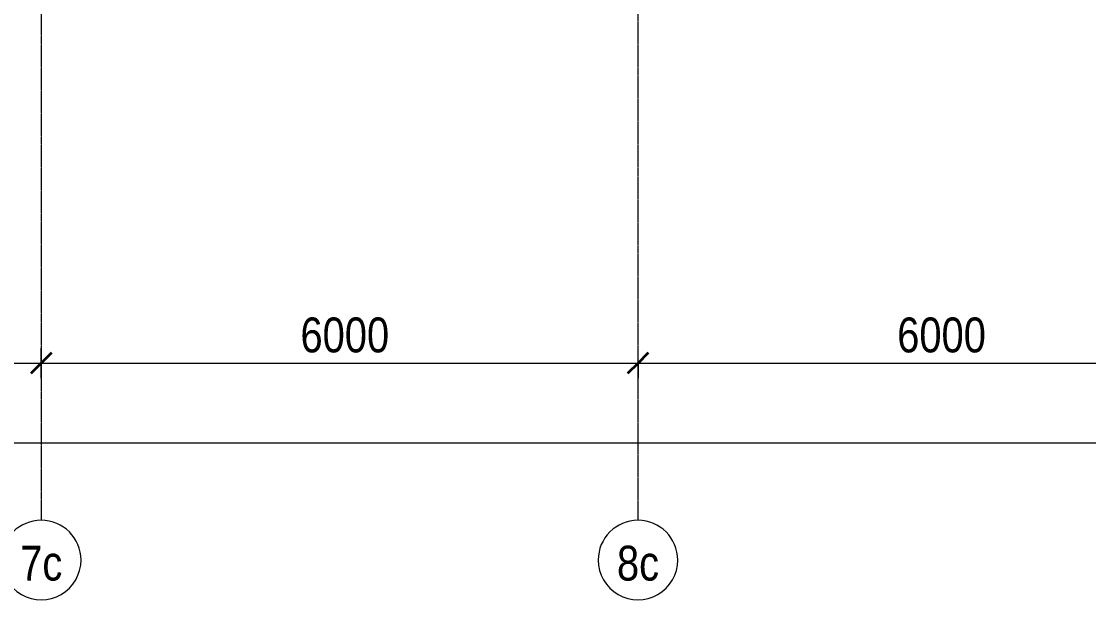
# Model space of a CAD drawing. Header units: metres. Extents: x -93142 to 227756, y -64772 to 286334.
# Drawn here: x 65863 to 76594, y -64772 to -58943 of the extents above; entities that cross this region are included whole.
import ezdxf

# ---------------------------------------------------------------- set-up
doc = ezdxf.new("R2010")
doc.units = ezdxf.units.M
doc.linetypes.add('ADSK_Линия сетки', pattern=[21, 12, -3, 3, -3])
for name, color, linetype, lineweight in [('A-ANNO-DIMS', 7, 'Continuous', 9), ('A-ANNO-DIMS-100', 7, 'Continuous', 9), ('S-GRID', 7, 'Continuous', 9), ('S-GRID-IDEN', 7, 'Continuous', 9)]:
    doc.layers.add(name, color=color, linetype=linetype, lineweight=lineweight)
doc.styles.add('GOST Common_I', font='ARIALN.TTF', dxfattribs={"height": 350})
doc.dimstyles.new('ADSK_Основной_3_5', dxfattribs={"dimscale": 304.8, "dimtxt": 352.000249, "dimasz": 0.695866, "dimexe": 0.492126, "dimexo": 0.984252, "dimgap": 0, "dimtad": 1, "dimdec": 3, "dimrnd": 0.001, "dimdsep": 46, "dimtxsty": 'GOST Common_I', "dimblk1": 'OBLIQUE', "dimblk2": 'OBLIQUE', "dimsah": 1, "dimcen": 0.09, "dimdle": 0.492126, "dimazin": 0, "dimtfac": 1, "dimtdec": 4, "dimtix": 1, "dimtmove": 0, "dimatfit": 3, "dimfxl": 1, "dimtvp": 1, "dimtolj": 1, "dimtzin": 0, "dimarcsym": 2})

# ---------------------------------------------------------------- blocks, each defined once
blk = doc.blocks.new('Ось сетки - D8-1256827-Цокольный этаж')
at = {"layer": 'S-GRID-IDEN'}
for start, end in [(360, 180), (180, 360)]:
    blk.add_arc((0, 0), 4, start, end, dxfattribs=at)
blk = doc.blocks.new('DIMBLOCK6-Цокольный этаж')
at = {"layer": 'A-ANNO-DIMS-100', "transparency": 16777216}
for p, q in [((60063, -62526), (60063, -62226)), ((66063, -62526), (66063, -62226)), ((60063, -62376), (66063, -62376)), ((60063, -62376), (60063, -62526)), ((66063, -62376), (66063, -62526))]:
    blk.add_line(p, q, dxfattribs=at)
at = {"layer": 'A-ANNO-DIMS-100', "lineweight": 35, "transparency": 16777216}
for p, q in [((60063, -62376), (60169, -62270)), ((66063, -62376), (66169, -62270)), ((60063, -62376), (59957, -62482)), ((66063, -62376), (65957, -62482))]:
    blk.add_line(p, q, dxfattribs=at)
at = {"layer": 'A-ANNO-DIMS-100', "color": 0, "transparency": 16777216, "insert": (62669, -61918), "char_height": 350, "width": 945.03, "attachment_point": 1, "line_spacing_factor": 1.022761, "style": 'GOST Common_I'}
blk.add_mtext('6000', dxfattribs=at)
blk = doc.blocks.new('_Oblique')
at = {"color": 0, "linetype": 'ByBlock', "lineweight": -2}
blk.add_line((-0.5, -0.5), (0.5, 0.5), dxfattribs=at)
blk = doc.blocks.new('DIMBLOCK7-Цокольный этаж')
at = {"layer": 'A-ANNO-DIMS-100', "transparency": 16777216}
for p, q in [((66063, -62526), (66063, -62226)), ((72063, -62526), (72063, -62226)), ((66063, -62376), (72063, -62376)), ((66063, -62376), (66063, -62526)), ((72063, -62376), (72063, -62526))]:
    blk.add_line(p, q, dxfattribs=at)
at = {"layer": 'A-ANNO-DIMS-100', "lineweight": 35, "transparency": 16777216}
for p, q in [((66063, -62376), (66169, -62270)), ((72063, -62376), (72169, -62270)), ((66063, -62376), (65957, -62482)), ((72063, -62376), (71957, -62482))]:
    blk.add_line(p, q, dxfattribs=at)
at = {"layer": 'A-ANNO-DIMS-100', "color": 0, "transparency": 16777216, "insert": (68669, -61918), "char_height": 350, "width": 945.03, "attachment_point": 1, "line_spacing_factor": 1.022761, "style": 'GOST Common_I'}
blk.add_mtext('6000', dxfattribs=at)
blk = doc.blocks.new('DIMBLOCK8-Цокольный этаж')
at = {"layer": 'A-ANNO-DIMS-100', "transparency": 16777216}
for p, q in [((72063, -62526), (72063, -62226)), ((78063, -62526), (78063, -62226)), ((72063, -62376), (78063, -62376)), ((72063, -62376), (72063, -62526)), ((78063, -62376), (78063, -62526))]:
    blk.add_line(p, q, dxfattribs=at)
at = {"layer": 'A-ANNO-DIMS-100', "lineweight": 35, "transparency": 16777216}
for p, q in [((72063, -62376), (72169, -62270)), ((78063, -62376), (78169, -62270)), ((72063, -62376), (71957, -62482)), ((78063, -62376), (77957, -62482))]:
    blk.add_line(p, q, dxfattribs=at)
at = {"layer": 'A-ANNO-DIMS-100', "color": 0, "transparency": 16777216, "insert": (74669, -61918), "char_height": 350, "width": 945.03, "attachment_point": 1, "line_spacing_factor": 1.022761, "style": 'GOST Common_I'}
blk.add_mtext('6000', dxfattribs=at)
blk = doc.blocks.new('DIMBLOCK15-Цокольный этаж')
at = {"layer": 'A-ANNO-DIMS-100', "transparency": 16777216}
for p, q in [((32663, -63032), (32663, -63326)), ((32663, -63176), (32663, -63032)), ((87463, -63032), (87463, -63326)), ((87463, -63176), (87463, -63032)), ((32513, -63176), (87613, -63176))]:
    blk.add_line(p, q, dxfattribs=at)
at = {"layer": 'A-ANNO-DIMS-100', "lineweight": 35, "transparency": 16777216}
for p, q in [((32663, -63176), (32769, -63070)), ((87463, -63176), (87569, -63070)), ((32663, -63176), (32557, -63282)), ((87463, -63176), (87357, -63282))]:
    blk.add_line(p, q, dxfattribs=at)
at = {"layer": 'A-ANNO-DIMS-100', "color": 0, "transparency": 16777216, "insert": (59556, -62718), "char_height": 350, "width": 1217.09, "attachment_point": 1, "line_spacing_factor": 1.022761, "style": 'GOST Common_I'}
blk.add_mtext('54800', dxfattribs=at)

msp = doc.modelspace()

# ---------------------------------------------------------------- linework, layer by layer
at = {"layer": 'S-GRID', "linetype": 'ADSK_Линия сетки'}
for p, q in [((66062.6532, -38050.2658), (66062.6532, -63954.6071)), ((72062.6532, -38095.4453), (72062.6532, -63954.6071))]:
    msp.add_line(p, q, dxfattribs=at)

# ---------------------------------------------------------------- block references
at = {"layer": 'S-GRID-IDEN', "xscale": 99.99999999999993, "yscale": 99.99999999999993, "zscale": 99.99999999999993, "rotation": 180}
for p in [(66062.6532, -64354.6071), (72062.6532, -64354.6071)]:
    msp.add_blockref('Ось сетки - D8-1256827-Цокольный этаж', p, dxfattribs=at)

# ---------------------------------------------------------------- texts
at = {"layer": 'S-GRID-IDEN', "char_height": 350, "width": 461.772, "attachment_point": 1, "style": 'GOST Common_I'}
for s, insert in [('7с', (65851.1192, -64210.7433)), ('8с', (71851.1192, -64210.7433))]:
    msp.add_mtext(s, dxfattribs=dict(at, insert=insert))

# ---------------------------------------------------------------- dimensions: what is measured, and where the dimension line sits
at = {"layer": 'A-ANNO-DIMS'}
for base, p1, p2, override, picture, middle in [((66062.6532, -62375.5615), (60062.6532, -62225.5842), (66062.6532, -62225.5842), {"dimpost": '<>', "dimfxl": 6000}, 'DIMBLOCK6-Цокольный этаж', (63062.6532, -62200.5615)), ((72062.6532, -62375.5615), (66062.6532, -62225.5842), (72062.6532, -62225.5842), {"dimpost": '<>', "dimfxl": 6000}, 'DIMBLOCK7-Цокольный этаж', (69062.6532, -62200.5615)), ((78062.6532, -62375.5615), (72062.6532, -62225.5842), (78062.6532, -62225.5842), {"dimpost": '<>', "dimfxl": 6000}, 'DIMBLOCK8-Цокольный этаж', (75062.6532, -62200.5615)), ((87462.6532, -63175.5615), (32662.6532, -62731.6636), (87462.6532, -62731.6636), {"dimpost": '<>', "dimfxl": 54800}, 'DIMBLOCK15-Цокольный этаж', (60062.6532, -63000.5615))]:
    dim = msp.add_linear_dim(base=base, p1=p1, p2=p2, dimstyle='ADSK_Основной_3_5', override=override, dxfattribs=at)
    dim.commit()
    dim.dimension.update_dxf_attribs({"geometry": picture, "text_midpoint": middle})

doc.saveas('drawing.dxf')
